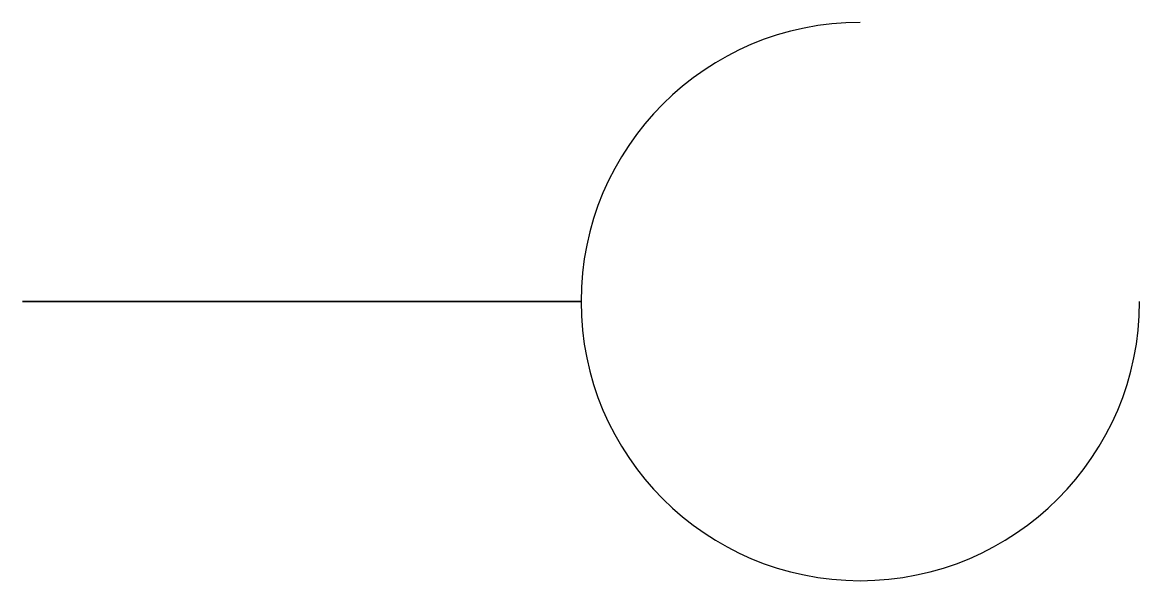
# Model space of a CAD drawing. Header units: millimetres. Extents: x 0 to 2000, y -500 to 500.
import ezdxf

# ---------------------------------------------------------------- set-up
doc = ezdxf.new("R2010")
doc.units = ezdxf.units.MM

msp = doc.modelspace()

# ---------------------------------------------------------------- linework, layer by layer
at = {"color": 161, "lineweight": 35}
for p, q in [((0, 0), (500, 0)), ((500, 0), (1000, 0))]:
    msp.add_line(p, q, dxfattribs=at)
msp.add_arc((1500, 0), 500, 90, 0)

doc.saveas('drawing.dxf')
